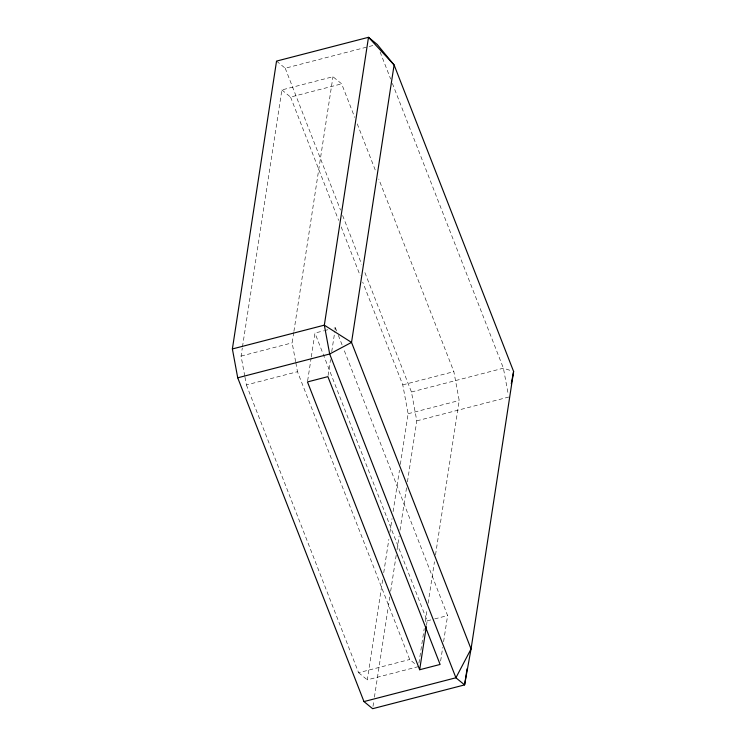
<?xml version="1.0" encoding="UTF-8"?>
<svg xmlns="http://www.w3.org/2000/svg" width="746" height="746" viewBox="0 0 746 746"><rect width="100%" height="100%" fill="white"/><g stroke="black" fill="none" stroke-linecap="round" stroke-linejoin="round"><path stroke-width="0.56" stroke-dasharray="3.73 2.8" d="M244.763 376.049L241.061 356.075L242.301 348.009M242.469 346.853L281.885 89.94L332.977 76.726L341.649 83.85L354.732 117.392M295.64 361.717L292.143 342.852L293.738 332.483M293.915 331.336L332.977 76.726M307.641 380.805L311.129 358.061M311.296 356.933L314.961 333.061L323.568 330.832M328.072 375.518L330.515 359.6M331.737 351.646L334.87 331.177M335.047 330.04L335.392 327.774L333.248 328.324M418.375 666.635L367.293 679.848L382.67 579.623M383.733 572.704L388.862 539.293M389.916 532.383L392.042 518.563M393.095 511.644L399.464 470.176M400.35 464.413L408.127 413.722L402.775 384.871L362.705 282.081M372.991 706.397L373.699 701.79M374.408 697.184L389.776 597.014M390.662 591.252L396.312 554.409M397.021 549.802L399.138 535.992M400.024 530.229L406.561 487.632M407.437 481.869L416.8 420.847L411.456 391.995L364.169 270.714M418.907 663.175L424.213 628.617M425.276 621.698L427.216 609.025M428.101 603.262L434.461 561.794M435.524 554.884L459.21 400.499L453.857 371.648L378.772 179.059M426.47 625.409L427.169 620.858L314.961 333.061M440.625 661.04L442.723 647.397M443.59 641.719L447.609 615.571L343.412 348.326M276.542 61.097L285.224 68.222L376.049 44.713M281.885 89.94L290.567 97.073L341.649 83.85M324.641 330.553L327.867 329.713M241.061 356.075L292.143 342.852M244.968 377.159L246.404 384.927L297.486 371.704L409.703 659.501L415.774 664.49M402.775 384.871L453.857 371.648M411.456 391.995L503.41 368.198L511.579 370.846M408.127 413.722L459.21 400.499M416.8 420.847L508.753 397.049M427.169 620.858L433.622 619.189M434.704 618.91L447.609 615.571M246.404 384.927L358.612 672.724L409.703 659.501M358.612 672.724L367.293 679.848M380.124 52.006L390.68 79.076M392.368 83.412L503.41 368.198L508.138 393.72M357.259 123.883L375.825 171.487M285.224 68.222L340.53 210.074M342.638 215.491L361.633 264.215M290.567 97.073L338.656 220.415M341.192 226.905L360.169 275.591M335.392 327.774L336.66 331.019M338.348 335.346L342.992 347.244M295.845 362.826L297.486 371.704"/><path stroke-width="1.12" d="M232.379 348.951L276.542 61.097L368.496 37.3L377.178 44.424L394.102 64.949L513.621 371.499L471.052 648.955L464.59 684.903L372.636 708.7L363.964 701.576L237.722 377.802L232.379 348.951L324.333 325.153L351.534 342.405L471.052 648.955L455.918 677.778L363.964 701.576M419.672 669.74L307.464 381.933L327.895 376.646L440.103 664.453L419.672 669.74L426.302 626.537M467.071 668.789L464.59 684.903L455.918 677.778L329.676 354.005L324.333 325.153L368.496 37.3L394.102 64.949L351.534 342.405L329.676 354.005L237.722 377.802M511.29 383.724L513.621 371.499"/></g></svg>
